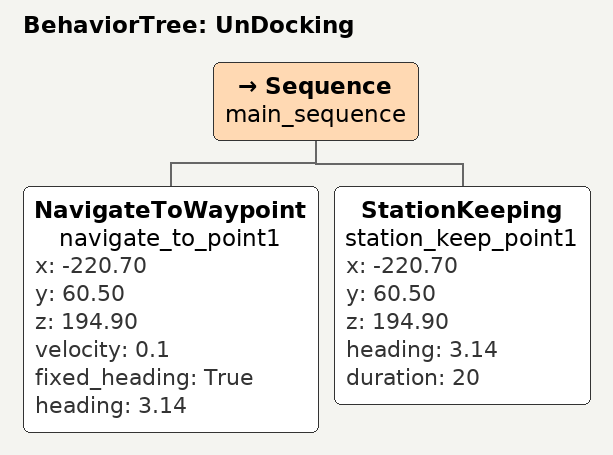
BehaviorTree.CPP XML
<?xml version="1.0" encoding="UTF-8"?>
<root BTCPP_format="4" main_tree_to_execute="UnDocking">
    <!-- Main pipeline inspection tree -->
    <BehaviorTree ID="UnDocking">
        <Sequence name="main_sequence">
            <!-- Point 1: First navigate there -->
            <NavigateToWaypoint name="navigate_to_point1"
                               x="-220.70"
                               y="60.50"
                               z="194.90"
                               velocity="0.1"
                               fixed_heading="True"
                               heading="3.14"/>

            <!-- Point 1: Then station keep with correct heading -->
            <StationKeeping name="station_keep_point1"
                               x="-220.70"
                               y="60.50"
                               z="194.90"
                        heading="3.14"
                        duration="20"/>
        </Sequence>
    </BehaviorTree>

</root>
